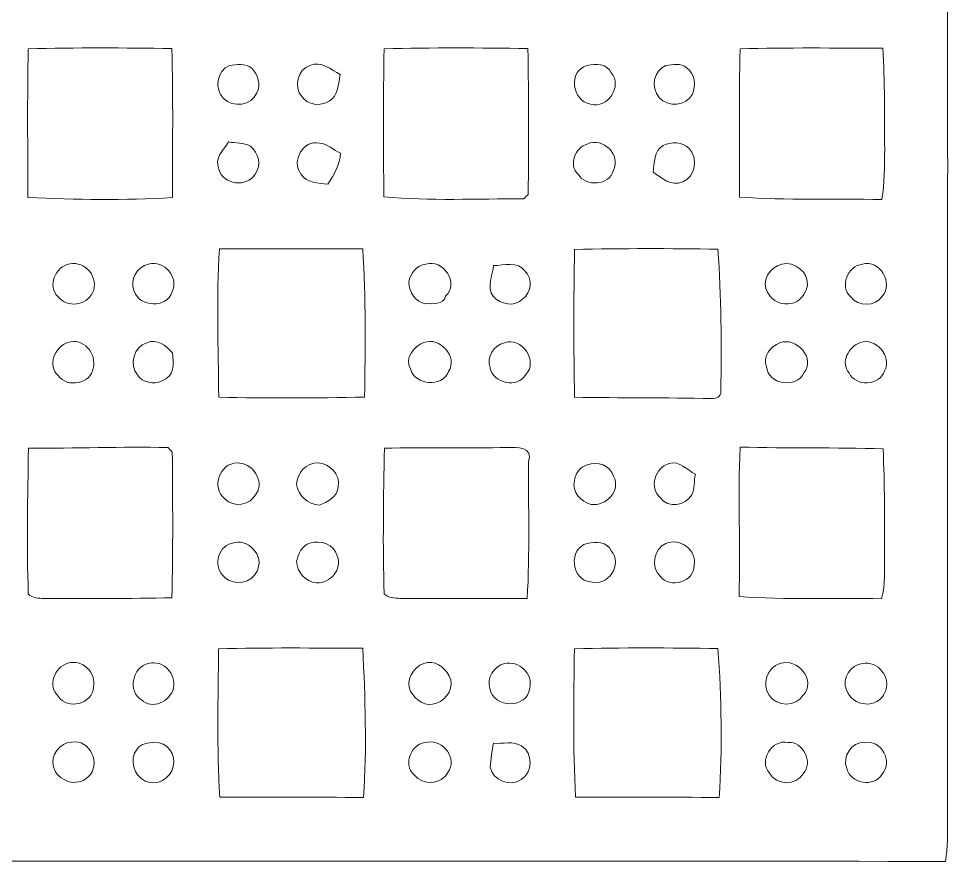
# Model space of a CAD drawing. Header units: centimetres. Extents: x -15.9 to 15.9, y -16 to 16.
# Drawn here: x 0.01 to 15.88, y -15.98 to -1.61 of the extents above; entities that cross this region are included whole.
import ezdxf

# ---------------------------------------------------------------- set-up
doc = ezdxf.new("R2010")
doc.units = ezdxf.units.CM
doc.header["$MEASUREMENT"] = 0
doc.layers.add('Layer 1', color=7, linetype='Continuous')

msp = doc.modelspace()

# ---------------------------------------------------------------- linework, layer by layer
at = {"layer": 'Layer 1', "color": 251, "lineweight": 9}
for points, knots in [([(-15.84223, 15.97032), (-15.18677, 15.98866), (-14.53061, 15.98125), (-13.87479, 15.98161), (-13.87479, 15.98161), (-5.5256, 15.98161), (2.82325, 15.98161), (11.17244, 15.98161), (11.17244, 15.98161), (12.71972, 15.97561), (14.26736, 15.99395), (15.81464, 15.97244), (15.81464, 15.97244), (15.87955, 14.88976), (15.83757, 13.80532), (15.84745, 12.72159), (15.84745, 12.72159), (15.85168, 11.66008), (15.8224, 10.59822), (15.8538, 9.5367), (15.8538, 9.5367), (15.83334, 7.98555), (15.85733, 6.43438), (15.84145, 4.88322), (15.84145, 4.88322), (15.8531, 2.92636), (15.85627, 0.9695), (15.83299, -0.987), (15.83299, -0.987), (15.86721, -2.02205), (15.8344, -3.05746), (15.85027, -4.09251), (15.85027, -4.09251), (15.84286, -7.57408), (15.84957, -11.056), (15.84921, -14.53756), (15.84921, -14.53756), (15.83475, -15.01875), (15.87638, -15.50452), (15.81605, -15.98324), (15.81605, -15.98324), (5.26976, -15.97548), (-5.27689, -15.98289), (-15.82318, -15.97972), (-15.82318, -15.97972), (-15.87822, -15.07519), (-15.84012, -14.16891), (-15.85035, -13.26368), (-15.85035, -13.26368), (-15.84506, -3.51889), (-15.86093, 6.22589), (-15.84223, 15.97032), (-15.84223, 15.97032), (-15.84223, 15.97032), (-15.84223, 15.97032), (-15.84223, 15.97032)], [0, 0, 0, 0, 0.06666667, 0.06666667, 0.06666667, 0.06666667, 0.13333333, 0.13333333, 0.13333333, 0.13333333, 0.2, 0.2, 0.2, 0.2, 0.26666667, 0.26666667, 0.26666667, 0.26666667, 0.33333333, 0.33333333, 0.33333333, 0.33333333, 0.4, 0.4, 0.4, 0.4, 0.46666667, 0.46666667, 0.46666667, 0.46666667, 0.53333333, 0.53333333, 0.53333333, 0.53333333, 0.6, 0.6, 0.6, 0.6, 0.66666667, 0.66666667, 0.66666667, 0.66666667, 0.73333333, 0.73333333, 0.73333333, 0.73333333, 0.8, 0.8, 0.8, 0.8, 0.86666667, 0.86666667, 0.86666667, 0.86666667, 1, 1, 1, 1]), ([(0.17529, -2.12718), (0.1573, -2.97244), (0.16576, -3.8184), (0.16823, -4.66402), (0.16823, -4.66402), (0.9895, -4.70316), (1.81324, -4.71057), (2.63451, -4.66402), (2.63451, -4.66402), (2.63275, -3.81734), (2.6458, -2.97032), (2.62393, -2.12401), (2.62393, -2.12401), (1.80759, -2.10919), (0.99126, -2.10884), (0.17529, -2.12718), (0.17529, -2.12718), (0.17529, -2.12718), (0.17529, -2.12718), (0.17529, -2.12718)], [0, 0, 0, 0, 0.16666667, 0.16666667, 0.16666667, 0.16666667, 0.33333333, 0.33333333, 0.33333333, 0.33333333, 0.5, 0.5, 0.5, 0.5, 0.66666667, 0.66666667, 0.66666667, 0.66666667, 1, 1, 1, 1]), ([(6.24308, -2.12718), (6.22403, -2.96961), (6.23531, -3.81205), (6.23461, -4.65483), (6.23461, -4.65483), (7.02906, -4.72151), (7.82705, -4.68483), (8.62326, -4.68659), (8.62326, -4.68659), (8.64831, -4.66154), (8.67336, -4.6365), (8.69876, -4.61144), (8.69876, -4.61144), (8.70405, -3.78241), (8.71217, -2.95303), (8.69171, -2.12401), (8.69171, -2.12401), (7.87538, -2.10919), (7.05905, -2.10884), (6.24308, -2.12718), (6.24308, -2.12718), (6.24308, -2.12718), (6.24308, -2.12718), (6.24308, -2.12718)], [0, 0, 0, 0, 0.14285714, 0.14285714, 0.14285714, 0.14285714, 0.28571429, 0.28571429, 0.28571429, 0.28571429, 0.42857143, 0.42857143, 0.42857143, 0.42857143, 0.57142857, 0.57142857, 0.57142857, 0.57142857, 0.71428571, 0.71428571, 0.71428571, 0.71428571, 1, 1, 1, 1]), ([(12.31085, -2.12718), (12.2918, -2.96961), (12.30345, -3.8124), (12.30203, -4.6552), (12.30203, -4.6552), (13.10848, -4.71657), (13.91811, -4.68129), (14.72632, -4.69752), (14.72632, -4.69752), (14.78277, -4.41741), (14.7676, -4.12815), (14.77642, -3.8445), (14.77642, -3.8445), (14.76866, -3.26877), (14.78347, -2.69233), (14.74361, -2.11766), (14.74361, -2.11766), (13.93257, -2.11661), (13.12154, -2.10601), (12.31085, -2.12718), (12.31085, -2.12718), (12.31085, -2.12718), (12.31085, -2.12718), (12.31085, -2.12718)], [0, 0, 0, 0, 0.14285714, 0.14285714, 0.14285714, 0.14285714, 0.28571429, 0.28571429, 0.28571429, 0.28571429, 0.42857143, 0.42857143, 0.42857143, 0.42857143, 0.57142857, 0.57142857, 0.57142857, 0.57142857, 0.71428571, 0.71428571, 0.71428571, 0.71428571, 1, 1, 1, 1]), ([(3.60324, -2.41293), (3.39016, -2.4983), (3.34148, -2.81933), (3.50517, -2.97455), (3.50517, -2.97455), (3.65933, -3.1386), (3.98495, -3.09591), (4.07173, -2.88142), (4.07173, -2.88142), (4.14334, -2.74172), (4.09642, -2.56321), (3.98424, -2.4602), (3.98424, -2.4602), (3.88123, -2.36848), (3.72565, -2.39212), (3.60324, -2.41293), (3.60324, -2.41293), (3.60324, -2.41293), (3.60324, -2.41293), (3.60324, -2.41293)], [0, 0, 0, 0, 0.16666667, 0.16666667, 0.16666667, 0.16666667, 0.33333333, 0.33333333, 0.33333333, 0.33333333, 0.5, 0.5, 0.5, 0.5, 0.66666667, 0.66666667, 0.66666667, 0.66666667, 1, 1, 1, 1]), ([(4.97765, -2.41047), (4.76669, -2.47502), (4.69084, -2.783), (4.84043, -2.94351), (4.84043, -2.94351), (4.94203, -3.09203), (5.15581, -3.11037), (5.30575, -3.02218), (5.30575, -3.02218), (5.46097, -2.93046), (5.46061, -2.72126), (5.49519, -2.56815), (5.49519, -2.56815), (5.3375, -2.47996), (5.17592, -2.33356), (4.97765, -2.41047), (4.97765, -2.41047), (4.97765, -2.41047), (4.97765, -2.41047), (4.97765, -2.41047)], [0, 0, 0, 0, 0.16666667, 0.16666667, 0.16666667, 0.16666667, 0.33333333, 0.33333333, 0.33333333, 0.33333333, 0.5, 0.5, 0.5, 0.5, 0.66666667, 0.66666667, 0.66666667, 0.66666667, 1, 1, 1, 1]), ([(9.70559, -2.41223), (9.37151, -2.49655), (9.44277, -3.02218), (9.76168, -3.0698), (9.76168, -3.0698), (10.05801, -3.16435), (10.31025, -2.75371), (10.11411, -2.53923), (10.11411, -2.53923), (10.0439, -2.37977), (9.8467, -2.37589), (9.70559, -2.41223), (9.70559, -2.41223), (9.70559, -2.41223), (9.70559, -2.41223), (9.70559, -2.41223)], [0, 0, 0, 0, 0.2, 0.2, 0.2, 0.2, 0.4, 0.4, 0.4, 0.4, 0.6, 0.6, 0.6, 0.6, 1, 1, 1, 1]), ([(11.04756, -2.41365), (10.83271, -2.49161), (10.78509, -2.79217), (10.93185, -2.95621), (10.93185, -2.95621), (11.07366, -3.13224), (11.39751, -3.11002), (11.49911, -2.90153), (11.49911, -2.90153), (11.56261, -2.75371), (11.54039, -2.54769), (11.39998, -2.45138), (11.39998, -2.45138), (11.30403, -2.36778), (11.15939, -2.39423), (11.04756, -2.41365), (11.04756, -2.41365), (11.04756, -2.41365), (11.04756, -2.41365), (11.04756, -2.41365)], [0, 0, 0, 0, 0.16666667, 0.16666667, 0.16666667, 0.16666667, 0.33333333, 0.33333333, 0.33333333, 0.33333333, 0.5, 0.5, 0.5, 0.5, 0.66666667, 0.66666667, 0.66666667, 0.66666667, 1, 1, 1, 1]), ([(9.70559, -3.75278), (9.50098, -3.80781), (9.37751, -4.1105), (9.55001, -4.26748), (9.55001, -4.26748), (9.67736, -4.48445), (10.08588, -4.46257), (10.15185, -4.19869), (10.15185, -4.19869), (10.28556, -3.94222), (9.97405, -3.62261), (9.70559, -3.75278), (9.70559, -3.75278), (9.70559, -3.75278), (9.70559, -3.75278), (9.70559, -3.75278)], [0, 0, 0, 0, 0.2, 0.2, 0.2, 0.2, 0.4, 0.4, 0.4, 0.4, 0.6, 0.6, 0.6, 0.6, 1, 1, 1, 1]), ([(3.58807, -3.71574), (3.5034, -3.85861), (3.34042, -3.99408), (3.42473, -4.18246), (3.42473, -4.18246), (3.49458, -4.4474), (3.90592, -4.50032), (4.0421, -4.26291), (4.0421, -4.26291), (4.16063, -4.11544), (4.09854, -3.89918), (3.96166, -3.78771), (3.96166, -3.78771), (3.85089, -3.72068), (3.70801, -3.74043), (3.58807, -3.71574), (3.58807, -3.71574), (3.58807, -3.71574), (3.58807, -3.71574), (3.58807, -3.71574)], [0, 0, 0, 0, 0.16666667, 0.16666667, 0.16666667, 0.16666667, 0.33333333, 0.33333333, 0.33333333, 0.33333333, 0.5, 0.5, 0.5, 0.5, 0.66666667, 0.66666667, 0.66666667, 0.66666667, 1, 1, 1, 1]), ([(4.82456, -4.26431), (4.9191, -4.42024), (5.12512, -4.41565), (5.28246, -4.4347), (5.28246, -4.4347), (5.38864, -4.2756), (5.48778, -4.10697), (5.49836, -3.90941), (5.49836, -3.90941), (5.38053, -3.85121), (5.27645, -3.75031), (5.14169, -3.7362), (5.14169, -3.7362), (4.85983, -3.67129), (4.65274, -4.05264), (4.82456, -4.26431), (4.82456, -4.26431), (4.82456, -4.26431), (4.82456, -4.26431), (4.82456, -4.26431)], [0, 0, 0, 0, 0.16666667, 0.16666667, 0.16666667, 0.16666667, 0.33333333, 0.33333333, 0.33333333, 0.33333333, 0.5, 0.5, 0.5, 0.5, 0.66666667, 0.66666667, 0.66666667, 0.66666667, 1, 1, 1, 1]), ([(11.00028, -3.77818), (10.84012, -3.86602), (10.85071, -4.0784), (10.83025, -4.23222), (10.83025, -4.23222), (10.98123, -4.3271), (11.13434, -4.48374), (11.3326, -4.39378), (11.3326, -4.39378), (11.5545, -4.31159), (11.60001, -3.98597), (11.43879, -3.8251), (11.43879, -3.8251), (11.32978, -3.70692), (11.13399, -3.71115), (11.00028, -3.77818), (11.00028, -3.77818), (11.00028, -3.77818), (11.00028, -3.77818), (11.00028, -3.77818)], [0, 0, 0, 0, 0.16666667, 0.16666667, 0.16666667, 0.16666667, 0.33333333, 0.33333333, 0.33333333, 0.33333333, 0.5, 0.5, 0.5, 0.5, 0.66666667, 0.66666667, 0.66666667, 0.66666667, 1, 1, 1, 1]), ([(3.4332, -5.53855), (3.38346, -6.38099), (3.41486, -7.22659), (3.42262, -8.07009), (3.42262, -8.07009), (4.25059, -8.0849), (5.07926, -8.0842), (5.90758, -8.06656), (5.90758, -8.06656), (5.92416, -7.22377), (5.93087, -6.37993), (5.87689, -5.53855), (5.87689, -5.53855), (5.06233, -5.53714), (4.24777, -5.53644), (3.4332, -5.53855), (3.4332, -5.53855), (3.4332, -5.53855), (3.4332, -5.53855), (3.4332, -5.53855)], [0, 0, 0, 0, 0.16666667, 0.16666667, 0.16666667, 0.16666667, 0.33333333, 0.33333333, 0.33333333, 0.33333333, 0.5, 0.5, 0.5, 0.5, 0.66666667, 0.66666667, 0.66666667, 0.66666667, 1, 1, 1, 1]), ([(9.4904, -5.54914), (9.4717, -6.38875), (9.47135, -7.22906), (9.4904, -8.06867), (9.4904, -8.06867), (10.26968, -8.08243), (11.04932, -8.07538), (11.82861, -8.0916), (11.82861, -8.0916), (11.89987, -8.09619), (11.99053, -8.05844), (11.98206, -7.97307), (11.98206, -7.97307), (11.99582, -7.16415), (11.993, -6.35347), (11.93409, -5.54596), (11.93409, -5.54596), (11.11952, -5.53114), (10.30461, -5.53079), (9.4904, -5.54914), (9.4904, -5.54914), (9.4904, -5.54914), (9.4904, -5.54914), (9.4904, -5.54914)], [0, 0, 0, 0, 0.14285714, 0.14285714, 0.14285714, 0.14285714, 0.28571429, 0.28571429, 0.28571429, 0.28571429, 0.42857143, 0.42857143, 0.42857143, 0.42857143, 0.57142857, 0.57142857, 0.57142857, 0.57142857, 0.71428571, 0.71428571, 0.71428571, 0.71428571, 1, 1, 1, 1]), ([(6.95251, -5.80102), (6.80082, -5.81372), (6.68511, -5.96083), (6.665, -6.10511), (6.665, -6.10511), (6.66888, -6.2688), (6.77542, -6.45683), (6.95286, -6.47377), (6.95286, -6.47377), (7.06611, -6.47024), (7.24779, -6.50234), (7.29118, -6.34747), (7.29118, -6.34747), (7.53071, -6.12945), (7.25026, -5.70189), (6.95251, -5.80102), (6.95251, -5.80102), (6.95251, -5.80102), (6.95251, -5.80102), (6.95251, -5.80102)], [0, 0, 0, 0, 0.16666667, 0.16666667, 0.16666667, 0.16666667, 0.33333333, 0.33333333, 0.33333333, 0.33333333, 0.5, 0.5, 0.5, 0.5, 0.66666667, 0.66666667, 0.66666667, 0.66666667, 1, 1, 1, 1]), ([(0.88261, -5.79502), (0.63919, -5.83665), (0.48679, -6.1792), (0.68611, -6.3577), (0.68611, -6.3577), (0.84027, -6.55173), (1.16307, -6.5094), (1.27066, -6.28926), (1.27066, -6.28926), (1.39625, -6.03914), (1.14613, -5.73717), (0.88261, -5.79502), (0.88261, -5.79502), (0.88261, -5.79502), (0.88261, -5.79502), (0.88261, -5.79502)], [0, 0, 0, 0, 0.2, 0.2, 0.2, 0.2, 0.4, 0.4, 0.4, 0.4, 0.6, 0.6, 0.6, 0.6, 1, 1, 1, 1]), ([(2.22634, -5.80172), (2.02631, -5.83877), (1.90002, -6.06984), (1.98116, -6.2621), (1.98116, -6.2621), (2.07323, -6.53515), (2.53361, -6.56372), (2.62781, -6.27127), (2.62781, -6.27127), (2.74987, -6.02539), (2.49163, -5.72447), (2.22634, -5.80172), (2.22634, -5.80172), (2.22634, -5.80172), (2.22634, -5.80172), (2.22634, -5.80172)], [0, 0, 0, 0, 0.2, 0.2, 0.2, 0.2, 0.4, 0.4, 0.4, 0.4, 0.6, 0.6, 0.6, 0.6, 1, 1, 1, 1]), ([(8.10786, -5.82219), (8.09763, -5.99117), (7.98086, -6.19719), (8.10398, -6.34818), (8.10398, -6.34818), (8.2225, -6.48752), (8.47122, -6.53938), (8.60632, -6.39369), (8.60632, -6.39369), (8.75344, -6.28186), (8.78131, -6.04514), (8.64196, -5.91638), (8.64196, -5.91638), (8.51919, -5.73858), (8.28001, -5.82748), (8.10786, -5.82219), (8.10786, -5.82219), (8.10786, -5.82219), (8.10786, -5.82219), (8.10786, -5.82219)], [0, 0, 0, 0, 0.16666667, 0.16666667, 0.16666667, 0.16666667, 0.33333333, 0.33333333, 0.33333333, 0.33333333, 0.5, 0.5, 0.5, 0.5, 0.66666667, 0.66666667, 0.66666667, 0.66666667, 1, 1, 1, 1]), ([(13.02135, -5.80137), (12.81921, -5.84229), (12.66151, -6.10194), (12.78463, -6.2882), (12.78463, -6.2882), (12.8559, -6.43249), (13.03511, -6.51257), (13.18998, -6.46847), (13.18998, -6.46847), (13.33461, -6.44166), (13.42951, -6.30373), (13.45879, -6.16791), (13.45879, -6.16791), (13.48525, -5.94213), (13.24113, -5.74175), (13.02135, -5.80137), (13.02135, -5.80137), (13.02135, -5.80137), (13.02135, -5.80137), (13.02135, -5.80137)], [0, 0, 0, 0, 0.16666667, 0.16666667, 0.16666667, 0.16666667, 0.33333333, 0.33333333, 0.33333333, 0.33333333, 0.5, 0.5, 0.5, 0.5, 0.66666667, 0.66666667, 0.66666667, 0.66666667, 1, 1, 1, 1]), ([(14.39648, -5.80031), (14.14847, -5.82607), (13.99925, -6.18308), (14.19751, -6.35841), (14.19751, -6.35841), (14.32451, -6.53162), (14.6159, -6.5228), (14.73479, -6.34782), (14.73479, -6.34782), (14.93446, -6.1224), (14.6921, -5.71671), (14.39648, -5.80031), (14.39648, -5.80031), (14.39648, -5.80031), (14.39648, -5.80031), (14.39648, -5.80031)], [0, 0, 0, 0, 0.2, 0.2, 0.2, 0.2, 0.4, 0.4, 0.4, 0.4, 0.6, 0.6, 0.6, 0.6, 1, 1, 1, 1]), ([(0.8498, -7.13628), (0.63355, -7.20155), (0.49067, -7.53598), (0.68505, -7.69932), (0.68505, -7.69932), (0.84098, -7.91874), (1.24315, -7.84078), (1.28372, -7.57267), (1.28372, -7.57267), (1.34652, -7.33172), (1.10839, -7.0368), (0.8498, -7.13628), (0.8498, -7.13628), (0.8498, -7.13628), (0.8498, -7.13628), (0.8498, -7.13628)], [0, 0, 0, 0, 0.2, 0.2, 0.2, 0.2, 0.4, 0.4, 0.4, 0.4, 0.6, 0.6, 0.6, 0.6, 1, 1, 1, 1]), ([(2.19424, -7.14334), (1.97128, -7.20507), (1.89261, -7.51411), (2.03619, -7.68873), (2.03619, -7.68873), (2.11909, -7.82491), (2.31489, -7.85454), (2.45282, -7.79104), (2.45282, -7.79104), (2.66661, -7.71907), (2.65815, -7.49788), (2.63168, -7.31126), (2.63168, -7.31126), (2.52408, -7.1892), (2.37168, -7.05973), (2.19424, -7.14334), (2.19424, -7.14334), (2.19424, -7.14334), (2.19424, -7.14334), (2.19424, -7.14334)], [0, 0, 0, 0, 0.16666667, 0.16666667, 0.16666667, 0.16666667, 0.33333333, 0.33333333, 0.33333333, 0.33333333, 0.5, 0.5, 0.5, 0.5, 0.66666667, 0.66666667, 0.66666667, 0.66666667, 1, 1, 1, 1]), ([(6.91759, -7.13699), (6.75213, -7.19978), (6.57998, -7.40545), (6.69005, -7.58537), (6.69005, -7.58537), (6.77224, -7.869), (7.22838, -7.90922), (7.34127, -7.63229), (7.34127, -7.63229), (7.50708, -7.38111), (7.18781, -7.0301), (6.91759, -7.13699), (6.91759, -7.13699), (6.91759, -7.13699), (6.91759, -7.13699), (6.91759, -7.13699)], [0, 0, 0, 0, 0.2, 0.2, 0.2, 0.2, 0.4, 0.4, 0.4, 0.4, 0.6, 0.6, 0.6, 0.6, 1, 1, 1, 1]), ([(8.29554, -7.14263), (8.10998, -7.1825), (7.98015, -7.38005), (8.04753, -7.56914), (8.04753, -7.56914), (8.10292, -7.83161), (8.51637, -7.92615), (8.65925, -7.68168), (8.65925, -7.68168), (8.87621, -7.45802), (8.58586, -7.02692), (8.29554, -7.14263), (8.29554, -7.14263), (8.29554, -7.14263), (8.29554, -7.14263), (8.29554, -7.14263)], [0, 0, 0, 0, 0.2, 0.2, 0.2, 0.2, 0.4, 0.4, 0.4, 0.4, 0.6, 0.6, 0.6, 0.6, 1, 1, 1, 1]), ([(12.98889, -7.14334), (12.83191, -7.19978), (12.6908, -7.37617), (12.76065, -7.54939), (12.76065, -7.54939), (12.78675, -7.85101), (13.27182, -7.92651), (13.39635, -7.65557), (13.39635, -7.65557), (13.60943, -7.41992), (13.27041, -7.02622), (12.98889, -7.14334), (12.98889, -7.14334), (12.98889, -7.14334), (12.98889, -7.14334), (12.98889, -7.14334)], [0, 0, 0, 0, 0.2, 0.2, 0.2, 0.2, 0.4, 0.4, 0.4, 0.4, 0.6, 0.6, 0.6, 0.6, 1, 1, 1, 1]), ([(14.36085, -7.13628), (14.16576, -7.20684), (14.0116, -7.47248), (14.17035, -7.65487), (14.17035, -7.65487), (14.28041, -7.8937), (14.69069, -7.875), (14.7736, -7.621), (14.7736, -7.621), (14.90448, -7.37264), (14.63178, -7.04703), (14.36085, -7.13628), (14.36085, -7.13628), (14.36085, -7.13628), (14.36085, -7.13628), (14.36085, -7.13628)], [0, 0, 0, 0, 0.2, 0.2, 0.2, 0.2, 0.4, 0.4, 0.4, 0.4, 0.6, 0.6, 0.6, 0.6, 1, 1, 1, 1]), ([(0.17811, -8.93757), (0.16435, -9.76554), (0.14848, -10.59492), (0.17529, -11.42289), (0.17529, -11.42289), (0.24408, -11.49732), (0.35309, -11.49485), (0.44622, -11.5012), (0.44622, -11.5012), (1.17189, -11.50402), (1.8979, -11.50438), (2.62393, -11.4885), (2.62393, -11.4885), (2.64404, -10.66053), (2.63697, -9.83221), (2.63063, -9.00459), (2.63063, -9.00459), (2.60593, -8.97884), (2.58159, -8.95309), (2.5576, -8.92769), (2.5576, -8.92769), (1.7642, -8.90934), (0.97115, -8.94286), (0.17811, -8.93757), (0.17811, -8.93757), (0.17811, -8.93757), (0.17811, -8.93757), (0.17811, -8.93757)], [0, 0, 0, 0, 0.125, 0.125, 0.125, 0.125, 0.25, 0.25, 0.25, 0.25, 0.375, 0.375, 0.375, 0.375, 0.5, 0.5, 0.5, 0.5, 0.625, 0.625, 0.625, 0.625, 0.75, 0.75, 0.75, 0.75, 1, 1, 1, 1]), ([(6.2459, -8.93686), (6.23214, -9.76518), (6.21626, -10.59492), (6.24272, -11.42324), (6.24272, -11.42324), (6.31434, -11.49344), (6.42123, -11.49168), (6.51436, -11.49979), (6.51436, -11.49979), (7.2365, -11.5072), (7.95863, -11.49626), (8.68112, -11.49944), (8.68112, -11.49944), (8.72733, -10.72403), (8.70017, -9.94616), (8.70194, -9.17005), (8.70194, -9.17005), (8.79966, -8.9164), (8.49202, -8.91816), (8.35128, -8.92556), (8.35128, -8.92556), (7.64925, -8.93827), (6.94757, -8.92663), (6.2459, -8.93686), (6.2459, -8.93686), (6.2459, -8.93686), (6.2459, -8.93686), (6.2459, -8.93686)], [0, 0, 0, 0, 0.125, 0.125, 0.125, 0.125, 0.25, 0.25, 0.25, 0.25, 0.375, 0.375, 0.375, 0.375, 0.5, 0.5, 0.5, 0.5, 0.625, 0.625, 0.625, 0.625, 0.75, 0.75, 0.75, 0.75, 1, 1, 1, 1]), ([(12.31121, -8.91993), (12.27311, -9.76659), (12.31932, -10.61644), (12.29286, -11.46451), (12.29286, -11.46451), (13.10143, -11.53225), (13.91423, -11.48497), (14.72491, -11.50544), (14.72491, -11.50544), (14.79053, -11.26272), (14.76619, -11.00661), (14.77606, -10.75896), (14.77606, -10.75896), (14.77042, -10.15571), (14.781, -9.55246), (14.7482, -8.95027), (14.7482, -8.95027), (13.93645, -8.92415), (13.1233, -8.93968), (12.31121, -8.91993), (12.31121, -8.91993), (12.31121, -8.91993), (12.31121, -8.91993), (12.31121, -8.91993)], [0, 0, 0, 0, 0.14285714, 0.14285714, 0.14285714, 0.14285714, 0.28571429, 0.28571429, 0.28571429, 0.28571429, 0.42857143, 0.42857143, 0.42857143, 0.42857143, 0.57142857, 0.57142857, 0.57142857, 0.57142857, 0.71428571, 0.71428571, 0.71428571, 0.71428571, 1, 1, 1, 1]), ([(3.73624, -9.1898), (3.43849, -9.18663), (3.2875, -9.61666), (3.52422, -9.79905), (3.52422, -9.79905), (3.67697, -9.96627), (3.96237, -9.90912), (4.06291, -9.71509), (4.06291, -9.71509), (4.21002, -9.49284), (3.98953, -9.1764), (3.73624, -9.1898), (3.73624, -9.1898), (3.73624, -9.1898), (3.73624, -9.1898), (3.73624, -9.1898)], [0, 0, 0, 0, 0.2, 0.2, 0.2, 0.2, 0.4, 0.4, 0.4, 0.4, 0.6, 0.6, 0.6, 0.6, 1, 1, 1, 1]), ([(5.11595, -9.18663), (4.91593, -9.18416), (4.75188, -9.3616), (4.75012, -9.5581), (4.75012, -9.5581), (4.77834, -9.74331), (4.94697, -9.901), (5.13606, -9.90665), (5.13606, -9.90665), (5.27823, -9.86079), (5.44755, -9.76236), (5.45709, -9.59514), (5.45709, -9.59514), (5.50365, -9.38171), (5.3121, -9.20249), (5.11595, -9.18663), (5.11595, -9.18663), (5.11595, -9.18663), (5.11595, -9.18663), (5.11595, -9.18663)], [0, 0, 0, 0, 0.16666667, 0.16666667, 0.16666667, 0.16666667, 0.33333333, 0.33333333, 0.33333333, 0.33333333, 0.5, 0.5, 0.5, 0.5, 0.66666667, 0.66666667, 0.66666667, 0.66666667, 1, 1, 1, 1]), ([(9.70523, -9.22049), (9.58352, -9.25295), (9.49675, -9.37007), (9.48651, -9.49354), (9.48651, -9.49354), (9.43642, -9.68898), (9.60152, -9.85161), (9.77402, -9.89747), (9.77402, -9.89747), (10.0178, -9.93274), (10.29085, -9.66358), (10.15221, -9.41664), (10.15221, -9.41664), (10.09788, -9.22543), (9.87986, -9.1584), (9.70523, -9.22049), (9.70523, -9.22049), (9.70523, -9.22049), (9.70523, -9.22049), (9.70523, -9.22049)], [0, 0, 0, 0, 0.16666667, 0.16666667, 0.16666667, 0.16666667, 0.33333333, 0.33333333, 0.33333333, 0.33333333, 0.5, 0.5, 0.5, 0.5, 0.66666667, 0.66666667, 0.66666667, 0.66666667, 1, 1, 1, 1]), ([(11.10047, -9.20038), (10.862, -9.26459), (10.7544, -9.61314), (10.95054, -9.78141), (10.95054, -9.78141), (11.08636, -9.97262), (11.37599, -9.91405), (11.48853, -9.73555), (11.48853, -9.73555), (11.54074, -9.62689), (11.52345, -9.49601), (11.54885, -9.38277), (11.54885, -9.38277), (11.41021, -9.30657), (11.27369, -9.14675), (11.10047, -9.20038), (11.10047, -9.20038), (11.10047, -9.20038), (11.10047, -9.20038), (11.10047, -9.20038)], [0, 0, 0, 0, 0.16666667, 0.16666667, 0.16666667, 0.16666667, 0.33333333, 0.33333333, 0.33333333, 0.33333333, 0.5, 0.5, 0.5, 0.5, 0.66666667, 0.66666667, 0.66666667, 0.66666667, 1, 1, 1, 1]), ([(3.63781, -10.56034), (3.39193, -10.62455), (3.32631, -10.98509), (3.52387, -11.14031), (3.52387, -11.14031), (3.68579, -11.29659), (3.98847, -11.24367), (4.07526, -11.03271), (4.07526, -11.03271), (4.21178, -10.7773), (3.91192, -10.44675), (3.63781, -10.56034), (3.63781, -10.56034), (3.63781, -10.56034), (3.63781, -10.56034), (3.63781, -10.56034)], [0, 0, 0, 0, 0.2, 0.2, 0.2, 0.2, 0.4, 0.4, 0.4, 0.4, 0.6, 0.6, 0.6, 0.6, 1, 1, 1, 1]), ([(11.04685, -10.56069), (10.83695, -10.64748), (10.77909, -10.97027), (10.94984, -11.12267), (10.94984, -11.12267), (11.11282, -11.33892), (11.53439, -11.21369), (11.52769, -10.93711), (11.52769, -10.93711), (11.57743, -10.67253), (11.28815, -10.46262), (11.04685, -10.56069), (11.04685, -10.56069), (11.04685, -10.56069), (11.04685, -10.56069), (11.04685, -10.56069)], [0, 0, 0, 0, 0.2, 0.2, 0.2, 0.2, 0.4, 0.4, 0.4, 0.4, 0.6, 0.6, 0.6, 0.6, 1, 1, 1, 1]), ([(4.9773, -10.55964), (4.84114, -10.59174), (4.77905, -10.74379), (4.75012, -10.8662), (4.75012, -10.8662), (4.75224, -11.04718), (4.90746, -11.21969), (5.0909, -11.23168), (5.0909, -11.23168), (5.3195, -11.24614), (5.53646, -11.00379), (5.44403, -10.77377), (5.44403, -10.77377), (5.38935, -10.58257), (5.15898, -10.49402), (4.9773, -10.55964), (4.9773, -10.55964), (4.9773, -10.55964), (4.9773, -10.55964), (4.9773, -10.55964)], [0, 0, 0, 0, 0.16666667, 0.16666667, 0.16666667, 0.16666667, 0.33333333, 0.33333333, 0.33333333, 0.33333333, 0.5, 0.5, 0.5, 0.5, 0.66666667, 0.66666667, 0.66666667, 0.66666667, 1, 1, 1, 1]), ([(9.70559, -10.5614), (9.37574, -10.64148), (9.42971, -11.19182), (9.76168, -11.21863), (9.76168, -11.21863), (10.05943, -11.31), (10.32013, -10.91242), (10.11411, -10.68805), (10.11411, -10.68805), (10.04426, -10.52859), (9.84635, -10.52541), (9.70559, -10.5614), (9.70559, -10.5614), (9.70559, -10.5614), (9.70559, -10.5614), (9.70559, -10.5614)], [0, 0, 0, 0, 0.2, 0.2, 0.2, 0.2, 0.4, 0.4, 0.4, 0.4, 0.6, 0.6, 0.6, 0.6, 1, 1, 1, 1]), ([(3.41909, -12.35775), (3.41098, -13.20018), (3.38699, -14.04402), (3.44167, -14.88575), (3.44167, -14.88575), (4.258, -14.88575), (5.07431, -14.88575), (5.89065, -14.89492), (5.89065, -14.89492), (5.95062, -14.0472), (5.91676, -13.19524), (5.87866, -12.34716), (5.87866, -12.34716), (5.0588, -12.34822), (4.23859, -12.33587), (3.41909, -12.35775), (3.41909, -12.35775), (3.41909, -12.35775), (3.41909, -12.35775), (3.41909, -12.35775)], [0, 0, 0, 0, 0.16666667, 0.16666667, 0.16666667, 0.16666667, 0.33333333, 0.33333333, 0.33333333, 0.33333333, 0.5, 0.5, 0.5, 0.5, 0.66666667, 0.66666667, 0.66666667, 0.66666667, 1, 1, 1, 1]), ([(9.48686, -12.3581), (9.47699, -13.20053), (9.45794, -14.04438), (9.50627, -14.8861), (9.50627, -14.8861), (10.32188, -14.88575), (11.13751, -14.8854), (11.95314, -14.89457), (11.95314, -14.89457), (12.01064, -14.04932), (11.99371, -13.19947), (11.93444, -12.35457), (11.93444, -12.35457), (11.11846, -12.33975), (10.30249, -12.33905), (9.48686, -12.3581), (9.48686, -12.3581), (9.48686, -12.3581), (9.48686, -12.3581), (9.48686, -12.3581)], [0, 0, 0, 0, 0.16666667, 0.16666667, 0.16666667, 0.16666667, 0.33333333, 0.33333333, 0.33333333, 0.33333333, 0.5, 0.5, 0.5, 0.5, 0.66666667, 0.66666667, 0.66666667, 0.66666667, 1, 1, 1, 1]), ([(0.84945, -12.60504), (0.61661, -12.67278), (0.50408, -12.9931), (0.68541, -13.16808), (0.68541, -13.16808), (0.84345, -13.41185), (1.27385, -13.29966), (1.28654, -13.0125), (1.28654, -13.0125), (1.34475, -12.76591), (1.0911, -12.52461), (0.84945, -12.60504), (0.84945, -12.60504), (0.84945, -12.60504), (0.84945, -12.60504), (0.84945, -12.60504)], [0, 0, 0, 0, 0.2, 0.2, 0.2, 0.2, 0.4, 0.4, 0.4, 0.4, 0.6, 0.6, 0.6, 0.6, 1, 1, 1, 1]), ([(12.98889, -12.61139), (12.7737, -12.67525), (12.66963, -12.96558), (12.80756, -13.14656), (12.80756, -13.14656), (12.93915, -13.35434), (13.25524, -13.35223), (13.38718, -13.15044), (13.38718, -13.15044), (13.62142, -12.90702), (13.28946, -12.49533), (12.98889, -12.61139), (12.98889, -12.61139), (12.98889, -12.61139), (12.98889, -12.61139), (12.98889, -12.61139)], [0, 0, 0, 0, 0.2, 0.2, 0.2, 0.2, 0.4, 0.4, 0.4, 0.4, 0.6, 0.6, 0.6, 0.6, 1, 1, 1, 1]), ([(2.22599, -12.61034), (1.95117, -12.65161), (1.86368, -13.09258), (2.10639, -13.22875), (2.10639, -13.22875), (2.28455, -13.40973), (2.60029, -13.25133), (2.65039, -13.03014), (2.65039, -13.03014), (2.6966, -12.78425), (2.47963, -12.53731), (2.22599, -12.61034), (2.22599, -12.61034), (2.22599, -12.61034), (2.22599, -12.61034), (2.22599, -12.61034)], [0, 0, 0, 0, 0.2, 0.2, 0.2, 0.2, 0.4, 0.4, 0.4, 0.4, 0.6, 0.6, 0.6, 0.6, 1, 1, 1, 1]), ([(6.91865, -12.60681), (6.73732, -12.6696), (6.59938, -12.90279), (6.69357, -13.08517), (6.69357, -13.08517), (6.77859, -13.23652), (6.95392, -13.35999), (7.13596, -13.2859), (7.13596, -13.2859), (7.3134, -13.22452), (7.45557, -12.99522), (7.34974, -12.81777), (7.34974, -12.81777), (7.27213, -12.66784), (7.09151, -12.54225), (6.91865, -12.60681), (6.91865, -12.60681), (6.91865, -12.60681), (6.91865, -12.60681), (6.91865, -12.60681)], [0, 0, 0, 0, 0.16666667, 0.16666667, 0.16666667, 0.16666667, 0.33333333, 0.33333333, 0.33333333, 0.33333333, 0.5, 0.5, 0.5, 0.5, 0.66666667, 0.66666667, 0.66666667, 0.66666667, 1, 1, 1, 1]), ([(8.29413, -12.60928), (8.11633, -12.6569), (7.98474, -12.85269), (8.04648, -13.0379), (8.04648, -13.0379), (8.1061, -13.37234), (8.685, -13.39103), (8.72451, -13.0312), (8.72451, -13.0312), (8.79048, -12.78602), (8.53472, -12.55389), (8.29413, -12.60928), (8.29413, -12.60928), (8.29413, -12.60928), (8.29413, -12.60928), (8.29413, -12.60928)], [0, 0, 0, 0, 0.2, 0.2, 0.2, 0.2, 0.4, 0.4, 0.4, 0.4, 0.6, 0.6, 0.6, 0.6, 1, 1, 1, 1]), ([(14.39612, -12.60963), (14.19786, -12.63291), (14.03982, -12.86504), (14.12695, -13.05766), (14.12695, -13.05766), (14.21726, -13.35152), (14.66847, -13.39632), (14.78206, -13.09435), (14.78206, -13.09435), (14.89319, -12.84282), (14.66035, -12.55707), (14.39612, -12.60963), (14.39612, -12.60963), (14.39612, -12.60963), (14.39612, -12.60963), (14.39612, -12.60963)], [0, 0, 0, 0, 0.2, 0.2, 0.2, 0.2, 0.4, 0.4, 0.4, 0.4, 0.6, 0.6, 0.6, 0.6, 1, 1, 1, 1]), ([(0.914, -13.95089), (0.71292, -13.9516), (0.54676, -14.18055), (0.60532, -14.37211), (0.60532, -14.37211), (0.66812, -14.61517), (1.01807, -14.733), (1.19446, -14.53932), (1.19446, -14.53932), (1.42624, -14.34071), (1.23292, -13.88704), (0.914, -13.95089), (0.914, -13.95089), (0.914, -13.95089), (0.914, -13.95089), (0.914, -13.95089)], [0, 0, 0, 0, 0.2, 0.2, 0.2, 0.2, 0.4, 0.4, 0.4, 0.4, 0.6, 0.6, 0.6, 0.6, 1, 1, 1, 1]), ([(2.33253, -13.95301), (2.2274, -13.96641), (2.09052, -13.96994), (2.02949, -14.07119), (2.02949, -14.07119), (1.8919, -14.24158), (1.96987, -14.52486), (2.16707, -14.61447), (2.16707, -14.61447), (2.36216, -14.7136), (2.60663, -14.5679), (2.64615, -14.36329), (2.64615, -14.36329), (2.70435, -14.16679), (2.54031, -13.94419), (2.33253, -13.95301), (2.33253, -13.95301), (2.33253, -13.95301), (2.33253, -13.95301), (2.33253, -13.95301)], [0, 0, 0, 0, 0.16666667, 0.16666667, 0.16666667, 0.16666667, 0.33333333, 0.33333333, 0.33333333, 0.33333333, 0.5, 0.5, 0.5, 0.5, 0.66666667, 0.66666667, 0.66666667, 0.66666667, 1, 1, 1, 1]), ([(6.98179, -13.95089), (6.71827, -13.94913), (6.54717, -14.32484), (6.7539, -14.50757), (6.7539, -14.50757), (6.89571, -14.69314), (7.22309, -14.67938), (7.33034, -14.46489), (7.33034, -14.46489), (7.49791, -14.24087), (7.25131, -13.89868), (6.98179, -13.95089), (6.98179, -13.95089), (6.98179, -13.95089), (6.98179, -13.95089), (6.98179, -13.95089)], [0, 0, 0, 0, 0.2, 0.2, 0.2, 0.2, 0.4, 0.4, 0.4, 0.4, 0.6, 0.6, 0.6, 0.6, 1, 1, 1, 1]), ([(8.10856, -13.96924), (8.07893, -14.104), (8.05953, -14.24017), (8.05036, -14.3781), (8.05036, -14.3781), (8.08563, -14.60459), (8.39536, -14.71783), (8.57917, -14.58801), (8.57917, -14.58801), (8.77426, -14.46842), (8.78308, -14.13645), (8.58623, -14.0151), (8.58623, -14.0151), (8.44441, -13.92514), (8.26308, -13.97982), (8.10856, -13.96924), (8.10856, -13.96924), (8.10856, -13.96924), (8.10856, -13.96924), (8.10856, -13.96924)], [0, 0, 0, 0, 0.16666667, 0.16666667, 0.16666667, 0.16666667, 0.33333333, 0.33333333, 0.33333333, 0.33333333, 0.5, 0.5, 0.5, 0.5, 0.66666667, 0.66666667, 0.66666667, 0.66666667, 1, 1, 1, 1]), ([(13.12718, -13.95407), (12.84531, -13.90221), (12.62377, -14.26592), (12.81215, -14.4797), (12.81215, -14.4797), (12.92998, -14.68784), (13.25947, -14.69913), (13.38506, -14.48958), (13.38506, -14.48958), (13.56745, -14.29838), (13.38541, -13.93325), (13.12718, -13.95407), (13.12718, -13.95407), (13.12718, -13.95407), (13.12718, -13.95407), (13.12718, -13.95407)], [0, 0, 0, 0, 0.2, 0.2, 0.2, 0.2, 0.4, 0.4, 0.4, 0.4, 0.6, 0.6, 0.6, 0.6, 1, 1, 1, 1]), ([(14.42964, -13.95442), (14.21444, -13.94066), (14.04864, -14.19925), (14.13048, -14.39433), (14.13048, -14.39433), (14.18587, -14.65433), (14.59932, -14.73194), (14.73373, -14.49664), (14.73373, -14.49664), (14.92211, -14.2818), (14.7228, -13.90044), (14.42964, -13.95442), (14.42964, -13.95442), (14.42964, -13.95442), (14.42964, -13.95442), (14.42964, -13.95442)], [0, 0, 0, 0, 0.2, 0.2, 0.2, 0.2, 0.4, 0.4, 0.4, 0.4, 0.6, 0.6, 0.6, 0.6, 1, 1, 1, 1])]:
    msp.add_open_spline(points, degree=3, knots=knots, dxfattribs=at)

doc.saveas('drawing.dxf')
